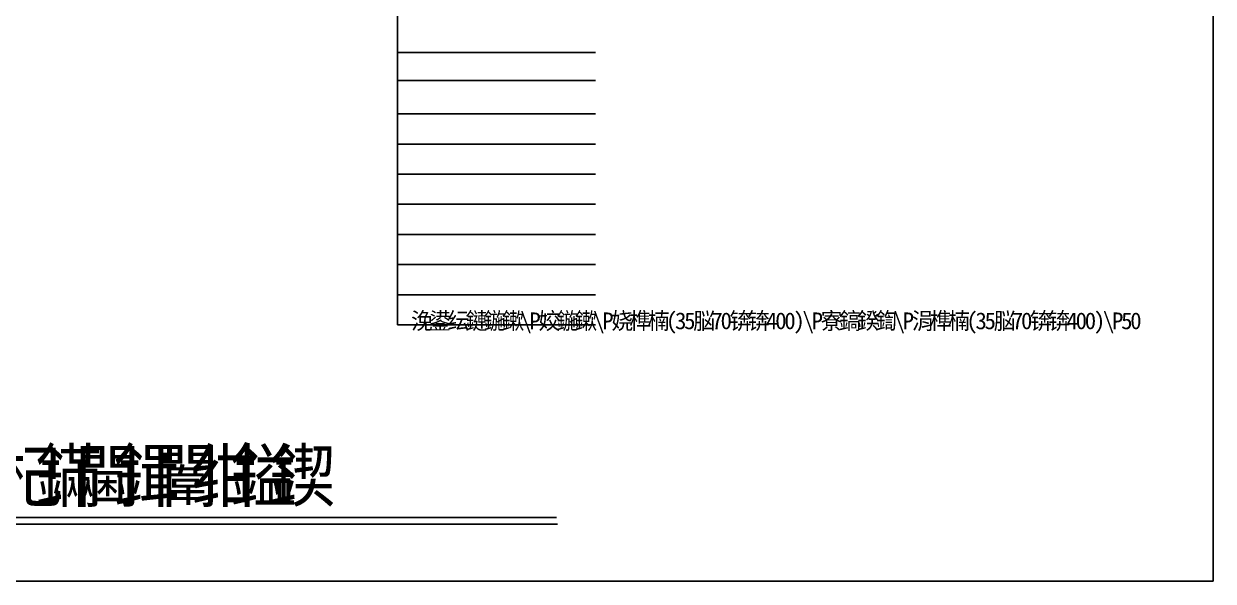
# Model space of a CAD drawing. Header units: metres. Extents: x 0 to 420, y 0 to 297.
# Drawn here: x 207 to 420, y 0 to 99.9 of the extents above; entities that cross this region are included whole.
import ezdxf

# ---------------------------------------------------------------- set-up
doc = ezdxf.new("R2010")
doc.units = ezdxf.units.M

msp = doc.modelspace()

# ---------------------------------------------------------------- linework, layer by layer
for p, q in [((420, 0), (420, 297)), ((273.9, 45.92), (273.9, 201.32)), ((309.35, 94.72), (273.9, 94.72)), ((309.35, 89.72), (273.9, 89.72)), ((309.35, 83.72), (273.9, 83.72)), ((309.35, 78.32), (273.9, 78.32)), ((309.35, 72.92), (273.9, 72.92)), ((309.35, 67.52), (273.9, 67.52)), ((309.35, 62.12), (273.9, 62.12)), ((309.35, 56.72), (273.9, 56.72)), ((309.35, 51.32), (273.9, 51.32)), ((309.35, 45.92), (273.9, 45.92)), ((117.17, 11.41), (302.4, 11.41)), ((117.17, 10.2), (302.6, 10.2)), ((0, 0), (420, 0))]:
    msp.add_line(p, q)

# ---------------------------------------------------------------- texts
for s, height, p in [('浼', 3, (276.34, 45.15)), ('鍙', 3, (279.6, 45.15)), ('纭', 3, (282.86, 45.15)), ('鏈', 3, (286.12, 45.15)), ('鍦', 3, (289.38, 45.15)), ('鏉', 3, (292.64, 45.15)), ('\\', 3, (295.9, 45.15)), ('P', 3, (297.53, 45.15)), ('姣', 3, (299.16, 45.15)), ('鍦', 3, (302.42, 45.15)), ('鏉', 3, (305.69, 45.15)), ('\\', 3, (308.95, 45.15)), ('P', 3, (310.58, 45.15)), ('娆', 3, (312.21, 45.15)), ('榫', 3, (315.47, 45.15)), ('楠', 3, (318.73, 45.15)), ('(', 3, (321.99, 45.15)), ('3', 3, (323.62, 45.15)), ('5', 3, (325.25, 45.15)), ('脳', 3, (326.88, 45.15)), ('7', 3, (330.14, 45.15)), ('0', 3, (331.77, 45.15)), ('锛', 3, (333.4, 45.15)), ('锛', 3, (336.66, 45.15)), ('4', 3, (339.92, 45.15)), ('0', 3, (341.56, 45.15)), ('0', 3, (343.19, 45.15)), (')', 3, (344.82, 45.15)), ('\\', 3, (346.45, 45.15)), ('P', 3, (348.08, 45.15)), ('寮', 3, (349.71, 45.15)), ('鎬', 3, (352.97, 45.15)), ('鍨', 3, (356.23, 45.15)), ('鍧', 3, (359.49, 45.15)), ('\\', 3, (362.75, 45.15)), ('P', 3, (364.38, 45.15)), ('涓', 3, (366.01, 45.15)), ('榫', 3, (369.27, 45.15)), ('楠', 3, (372.53, 45.15)), ('(', 3, (375.79, 45.15)), ('3', 3, (377.42, 45.15)), ('5', 3, (379.05, 45.15)), ('脳', 3, (380.69, 45.15)), ('7', 3, (383.95, 45.15)), ('0', 3, (385.58, 45.15)), ('锛', 3, (387.21, 45.15)), ('锛', 3, (390.47, 45.15)), ('4', 3, (393.73, 45.15)), ('0', 3, (395.36, 45.15)), ('0', 3, (396.99, 45.15)), (')', 3, (398.62, 45.15)), ('\\', 3, (400.25, 45.15)), ('P', 3, (401.88, 45.15)), ('5', 3, (403.51, 45.15)), ('0', 3, (405.14, 45.15)), ('銆', 9.17, (191.63, 14.31)), ('杞', 9.17, (202.09, 14.31)), ('鏋', 9.17, (209.07, 14.31)), ('閫', 9.17, (216.04, 14.31)), ('鍓', 9.17, (223.01, 14.31)), ('闈', 9.17, (229.99, 14.31)), ('绀', 9.17, (236.96, 14.31)), ('鎰', 9.17, (243.94, 14.31)), ('鍥', 9.17, (250.91, 14.31))]:
    msp.add_text(s, height=height).set_placement(p)

doc.saveas('drawing.dxf')
